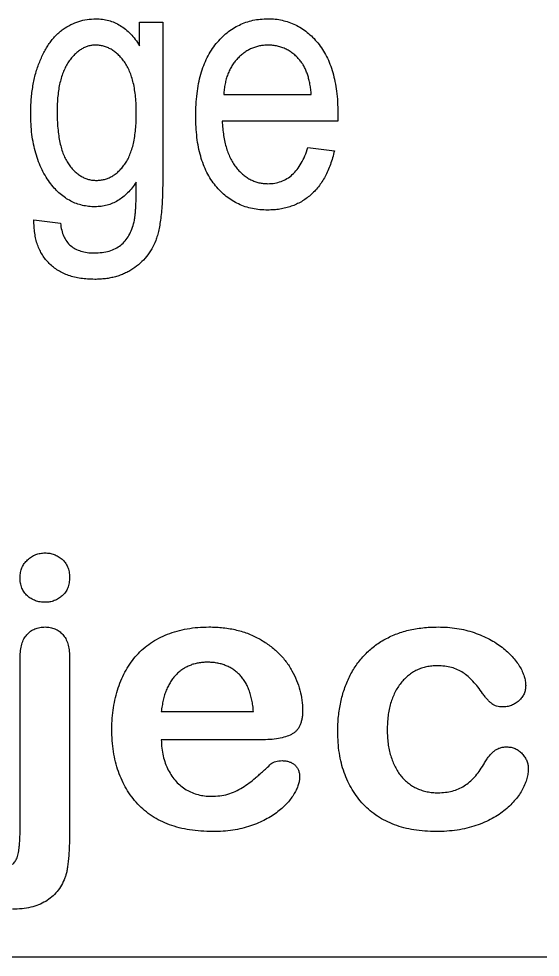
# Model space of a CAD drawing. Header units: millimetres. Extents: x 0 to 90, y 0 to 50.
# Drawn here: x 53.59 to 58.34, y 22.68 to 31.22 of the extents above; entities that cross this region are included whole.
import ezdxf

# ---------------------------------------------------------------- set-up
doc = ezdxf.new("R2010")
doc.units = ezdxf.units.MM

msp = doc.modelspace()

# ---------------------------------------------------------------- linework, layer by layer
at = {"color": 7, "linetype": 'Continuous', "lineweight": 25}
for p, q in [((54.6935, 30.9718), (54.6935, 31.1866)), ((54.6935, 31.1866), (54.9037, 31.1866)), ((54.9037, 31.1866), (54.9037, 29.7471)), ((55.4586, 30.5262), (56.2545, 30.5262)), ((56.4961, 30.3601), (56.4947, 30.286)), ((56.4947, 30.286), (55.444, 30.286)), ((56.2245, 30.0459), (56.4647, 30.0158)), ((53.7329, 29.3854), (53.9731, 29.3554)), ((53.6064, 23.8345), (53.6064, 25.4036)), ((54.0558, 25.4101), (54.0558, 23.829)), ((54.8905, 24.911), (55.7287, 24.911)), ((55.795, 24.6541), (54.8905, 24.6541)), ((88, 22.6759), (2, 22.6759))]:
    msp.add_line(p, q, dxfattribs=at)
for points, knots in [([(53.7029, 30.355), (53.7038, 30.3985), (53.7056, 30.483), (53.7215, 30.6054), (53.7463, 30.7197), (53.7765, 30.8084), (53.8049, 30.8742), (53.8277, 30.9197), (53.8524, 30.9616), (53.8778, 31.0008), (53.9058, 31.0359), (53.9348, 31.0682), (53.9659, 31.0967), (54.0087, 31.1304), (54.066, 31.1645), (54.1389, 31.1954), (54.2165, 31.2129), (54.2694, 31.2154), (54.2963, 31.2166)], [0, 0, 0, 0, 0.111723, 0.216967, 0.316536, 0.411523, 0.457028, 0.500668, 0.54206, 0.582044, 0.620363, 0.657316, 0.693405, 0.72859, 0.797045, 0.864014, 0.931134, 1, 1, 1, 1]), ([(54.2963, 31.2166), (54.316, 31.216), (54.3551, 31.2146), (54.4121, 31.2025), (54.4664, 31.183), (54.5178, 31.156), (54.5667, 31.1213), (54.6126, 31.0788), (54.6556, 31.0287), (54.6806, 30.9911), (54.6935, 30.9718)], [0, 0, 0, 0, 0.121205, 0.239819, 0.356123, 0.474207, 0.595404, 0.723139, 0.857256, 1, 1, 1, 1]), ([(55.2039, 30.332), (55.2043, 30.3669), (55.2052, 30.4347), (55.2144, 30.5333), (55.2287, 30.6255), (55.2486, 30.7113), (55.275, 30.7905), (55.3068, 30.8635), (55.3445, 30.9303), (55.388, 30.9903), (55.4365, 31.0432), (55.4877, 31.0895), (55.5421, 31.1291), (55.5999, 31.1608), (55.6607, 31.1862), (55.7246, 31.2039), (55.7917, 31.2143), (55.8374, 31.2158), (55.8605, 31.2166)], [0, 0, 0, 0, 0.084514, 0.164397, 0.239575, 0.310424, 0.377514, 0.441638, 0.503055, 0.562996, 0.620921, 0.676452, 0.730182, 0.783428, 0.835913, 0.88941, 0.943848, 1, 1, 1, 1]), ([(55.8605, 31.2166), (55.8828, 31.216), (55.9266, 31.2149), (55.9908, 31.2043), (56.0521, 31.1868), (56.1108, 31.1628), (56.1665, 31.1317), (56.2187, 31.0931), (56.2687, 31.0484), (56.3156, 30.9968), (56.3583, 30.9386), (56.3956, 30.8741), (56.4263, 30.803), (56.4523, 30.7264), (56.4715, 30.6434), (56.4863, 30.5545), (56.4945, 30.4593), (56.4956, 30.3938), (56.4961, 30.3601)], [0, 0, 0, 0, 0.05571, 0.109694, 0.162658, 0.215196, 0.268175, 0.32202, 0.377796, 0.436048, 0.496318, 0.558287, 0.622502, 0.689912, 0.760814, 0.835862, 0.91572, 1, 1, 1, 1]), ([(54.2911, 30.9765), (54.2797, 30.976), (54.257, 30.9751), (54.2236, 30.9679), (54.1916, 30.9553), (54.1601, 30.9389), (54.1302, 30.9169), (54.101, 30.8906), (54.0733, 30.8592), (54.0465, 30.8238), (54.0222, 30.7832), (54.0006, 30.7382), (53.9827, 30.6884), (53.9686, 30.634), (53.9565, 30.575), (53.9492, 30.5113), (53.9435, 30.4431), (53.9432, 30.3961), (53.9431, 30.3719)], [0, 0, 0, 0, 0.044567, 0.0881704, 0.132512, 0.178014, 0.2260193, 0.2769057, 0.3308255, 0.3886881, 0.4498998, 0.5147374, 0.58275, 0.6558827, 0.7335254, 0.8170048, 0.905575, 1, 1, 1, 1]), ([(54.6635, 30.3597), (54.6631, 30.3848), (54.6622, 30.4337), (54.6581, 30.5044), (54.6486, 30.57), (54.6377, 30.6309), (54.6217, 30.6865), (54.604, 30.7377), (54.5812, 30.7832), (54.5558, 30.8238), (54.5281, 30.8596), (54.4985, 30.8905), (54.4679, 30.9173), (54.4355, 30.9391), (54.4012, 30.9555), (54.3659, 30.968), (54.3289, 30.9751), (54.3038, 30.976), (54.2911, 30.9765)], [0, 0, 0, 0, 0.09427, 0.182852, 0.264972, 0.342462, 0.414183, 0.481397, 0.544747, 0.604188, 0.660507, 0.713915, 0.764136, 0.812677, 0.859538, 0.906003, 0.952496, 1, 1, 1, 1]), ([(55.8615, 30.9765), (55.8482, 30.9761), (55.8219, 30.9754), (55.7833, 30.9699), (55.7464, 30.9595), (55.7105, 30.9468), (55.6768, 30.9289), (55.644, 30.9084), (55.6131, 30.8832), (55.5836, 30.8548), (55.5565, 30.8232), (55.5329, 30.7884), (55.5123, 30.7514), (55.4947, 30.7116), (55.4808, 30.669), (55.4702, 30.6236), (55.4618, 30.5758), (55.4597, 30.5429), (55.4586, 30.5262)], [0, 0, 0, 0, 0.059496, 0.117439, 0.173917, 0.230546, 0.287144, 0.344361, 0.403544, 0.464857, 0.527346, 0.58921, 0.652435, 0.71661, 0.783604, 0.852624, 0.924924, 1, 1, 1, 1]), ([(56.1579, 30.8301), (56.1481, 30.8417), (56.1289, 30.8645), (56.097, 30.8948), (56.0623, 30.9197), (56.0262, 30.9407), (55.9878, 30.9565), (55.9476, 30.9686), (55.9052, 30.975), (55.8762, 30.976), (55.8615, 30.9765)], [0, 0, 0, 0, 0.132804, 0.260544, 0.383948, 0.505265, 0.625434, 0.746635, 0.871231, 1, 1, 1, 1]), ([(56.2545, 30.5262), (56.253, 30.5426), (56.25, 30.5745), (56.2428, 30.6206), (56.2343, 30.6637), (56.2227, 30.7034), (56.21, 30.7399), (56.1946, 30.773), (56.1781, 30.8034), (56.1646, 30.8214), (56.1579, 30.8301)], [0, 0, 0, 0, 0.153117, 0.296903, 0.433148, 0.55985, 0.680043, 0.79167, 0.898167, 1, 1, 1, 1]), ([(53.8863, 29.7133), (53.8715, 29.7338), (53.8415, 29.7751), (53.8048, 29.8434), (53.7732, 29.9164), (53.7475, 29.9945), (53.7274, 30.0774), (53.7129, 30.1654), (53.7045, 30.2585), (53.7034, 30.3223), (53.7029, 30.355)], [0, 0, 0, 0, 0.111659, 0.225063, 0.341653, 0.462394, 0.587488, 0.718364, 0.855637, 1, 1, 1, 1]), ([(53.9431, 30.3719), (53.9432, 30.3456), (53.9435, 30.2948), (53.9491, 30.2215), (53.9566, 30.1535), (53.9678, 30.0909), (53.9822, 30.0339), (54, 29.9824), (54.0209, 29.9362), (54.0455, 29.8956), (54.0724, 29.8605), (54.1004, 29.8294), (54.1308, 29.8043), (54.1619, 29.7825), (54.1948, 29.7662), (54.2291, 29.7542), (54.265, 29.747), (54.2895, 29.7461), (54.3019, 29.7457)], [0, 0, 0, 0, 0.098168, 0.189537, 0.274832, 0.353791, 0.426768, 0.494209, 0.557213, 0.615929, 0.670965, 0.722647, 0.77157, 0.81824, 0.863964, 0.908493, 0.953752, 1, 1, 1, 1]), ([(54.3019, 29.7457), (54.3143, 29.7461), (54.3388, 29.747), (54.3745, 29.7543), (54.4089, 29.7657), (54.4419, 29.7817), (54.4735, 29.8026), (54.5037, 29.828), (54.5317, 29.8586), (54.5592, 29.8927), (54.5843, 29.9323), (54.605, 29.9778), (54.6235, 30.0282), (54.6384, 30.0841), (54.6493, 30.1455), (54.6579, 30.212), (54.6623, 30.2841), (54.6631, 30.3339), (54.6635, 30.3597)], [0, 0, 0, 0, 0.046801, 0.092602, 0.137474, 0.183485, 0.230876, 0.280385, 0.332252, 0.387377, 0.446101, 0.508786, 0.57612, 0.648977, 0.727137, 0.811764, 0.902417, 1, 1, 1, 1]), ([(55.8582, 29.4755), (55.8344, 29.4761), (55.7876, 29.4772), (55.7192, 29.4879), (55.6543, 29.5049), (55.5931, 29.5299), (55.5352, 29.5608), (55.4806, 29.5987), (55.4301, 29.644), (55.383, 29.6957), (55.3407, 29.754), (55.3042, 29.8188), (55.2725, 29.8893), (55.2474, 29.9663), (55.2278, 30.0491), (55.2139, 30.138), (55.2054, 30.233), (55.2044, 30.2984), (55.2039, 30.332)], [0, 0, 0, 0, 0.058734, 0.115345, 0.170494, 0.224181, 0.278063, 0.332137, 0.387914, 0.445297, 0.504439, 0.565292, 0.628705, 0.694986, 0.764829, 0.838697, 0.916978, 1, 1, 1, 1]), ([(55.444, 30.286), (55.4455, 30.2632), (55.4483, 30.2187), (55.457, 30.1544), (55.4677, 30.0943), (55.4831, 30.0388), (55.5006, 29.9873), (55.5218, 29.9402), (55.546, 29.8973), (55.574, 29.8592), (55.6039, 29.8253), (55.6358, 29.7961), (55.6694, 29.7715), (55.7043, 29.7512), (55.7407, 29.735), (55.7789, 29.7238), (55.8187, 29.7171), (55.8458, 29.7161), (55.8596, 29.7157)], [0, 0, 0, 0, 0.0876154, 0.1703022, 0.2482334, 0.3213962, 0.390473, 0.4560938, 0.5188127, 0.5787792, 0.6364257, 0.6914924, 0.7441559, 0.7953715, 0.8457411, 0.8962952, 0.947255, 1, 1, 1, 1]), ([(56.4647, 30.0158), (56.4595, 29.9942), (56.4494, 29.9517), (56.4295, 29.8909), (56.4072, 29.8338), (56.3813, 29.7812), (56.3525, 29.7326), (56.3212, 29.6878), (56.2863, 29.6472), (56.2483, 29.6112), (56.2078, 29.5791), (56.1648, 29.5512), (56.1194, 29.5277), (56.0715, 29.509), (56.0217, 29.4939), (55.9693, 29.483), (55.9145, 29.4771), (55.8771, 29.476), (55.8582, 29.4755)], [0, 0, 0, 0, 0.075174, 0.14731, 0.216045, 0.281929, 0.345137, 0.40652, 0.466426, 0.525438, 0.583328, 0.640593, 0.698215, 0.755575, 0.814041, 0.873896, 0.936055, 1, 1, 1, 1]), ([(55.8596, 29.7157), (55.8807, 29.7166), (55.9218, 29.7184), (55.9809, 29.7344), (56.035, 29.7607), (56.084, 29.7975), (56.1275, 29.8448), (56.1654, 29.9026), (56.199, 29.9701), (56.2158, 30.0198), (56.2245, 30.0459)], [0, 0, 0, 0, 0.118665, 0.231916, 0.342835, 0.456337, 0.575618, 0.704131, 0.845043, 1, 1, 1, 1]), ([(54.9037, 29.7471), (54.9035, 29.7161), (54.9032, 29.6565), (54.9005, 29.5707), (54.8953, 29.4918), (54.8884, 29.4198), (54.8796, 29.3547), (54.8692, 29.2964), (54.856, 29.245), (54.8364, 29.1863), (54.8056, 29.1209), (54.7582, 29.051), (54.7001, 28.99), (54.6445, 28.9464), (54.5953, 28.9174), (54.5565, 28.8979), (54.5159, 28.8815), (54.4731, 28.8685), (54.4289, 28.8574), (54.3824, 28.8509), (54.3344, 28.8457), (54.3016, 28.8453), (54.285, 28.8451)], [0, 0, 0, 0, 0.0739033, 0.1422411, 0.2050779, 0.2624559, 0.3148173, 0.3618872, 0.40389, 0.4413044, 0.5094216, 0.5757779, 0.6420459, 0.7096098, 0.7439185, 0.7781358, 0.8131359, 0.8483147, 0.8847959, 0.9217984, 0.9604218, 1, 1, 1, 1]), ([(54.6635, 29.7297), (54.651, 29.7121), (54.6268, 29.6779), (54.5858, 29.6321), (54.5423, 29.5934), (54.4969, 29.5609), (54.4482, 29.5364), (54.3974, 29.5183), (54.3437, 29.5079), (54.3072, 29.5063), (54.2888, 29.5055)], [0, 0, 0, 0, 0.141924, 0.275925, 0.402666, 0.524492, 0.642235, 0.759977, 0.878369, 1, 1, 1, 1]), ([(54.6434, 29.3686), (54.645, 29.3767), (54.6487, 29.3948), (54.6527, 29.4252), (54.6558, 29.4616), (54.6586, 29.5038), (54.661, 29.5519), (54.6622, 29.606), (54.6632, 29.6659), (54.6634, 29.7078), (54.6635, 29.7297)], [0, 0, 0, 0, 0.068568, 0.153538, 0.253655, 0.370454, 0.503984, 0.652946, 0.818712, 1, 1, 1, 1]), ([(54.2888, 29.5055), (54.269, 29.5061), (54.23, 29.5073), (54.173, 29.5177), (54.1181, 29.5332), (54.0663, 29.5567), (54.017, 29.586), (53.9704, 29.6221), (53.9259, 29.6643), (53.8997, 29.6967), (53.8863, 29.7133)], [0, 0, 0, 0, 0.125872, 0.248366, 0.368938, 0.48905, 0.609819, 0.734308, 0.864113, 1, 1, 1, 1]), ([(54.285, 28.8451), (54.2633, 28.8456), (54.2211, 28.8465), (54.1595, 28.853), (54.102, 28.8642), (54.048, 28.8796), (53.998, 28.8997), (53.9522, 28.925), (53.9098, 28.9539), (53.8716, 28.9874), (53.8377, 29.025), (53.8085, 29.0665), (53.784, 29.1114), (53.7643, 29.1595), (53.7491, 29.2111), (53.7392, 29.2661), (53.7326, 29.3246), (53.7328, 29.3648), (53.7329, 29.3854)], [0, 0, 0, 0, 0.074023, 0.143609, 0.210304, 0.273466, 0.334344, 0.39317, 0.451333, 0.508658, 0.565938, 0.623228, 0.680865, 0.739571, 0.800029, 0.863387, 0.929742, 1, 1, 1, 1]), ([(53.9731, 29.3554), (53.9763, 29.334), (53.9825, 29.2933), (54.0017, 29.237), (54.0293, 29.1894), (54.0646, 29.1502), (54.1086, 29.1207), (54.1599, 29.1002), (54.2184, 29.0873), (54.2599, 29.086), (54.2817, 29.0852)], [0, 0, 0, 0, 0.141291, 0.268933, 0.386172, 0.498275, 0.610788, 0.729002, 0.857674, 1, 1, 1, 1]), ([(54.2817, 29.0852), (54.3055, 29.0862), (54.3511, 29.0879), (54.4159, 29.1008), (54.473, 29.1234), (54.5226, 29.155), (54.5646, 29.1958), (54.599, 29.2453), (54.6262, 29.3036), (54.6375, 29.3463), (54.6434, 29.3686)], [0, 0, 0, 0, 0.14184, 0.271131, 0.391476, 0.505384, 0.619307, 0.737621, 0.863008, 1, 1, 1, 1]), ([(53.6064, 26.1319), (53.6073, 26.1476), (53.609, 26.1779), (53.6218, 26.2214), (53.644, 26.26), (53.6737, 26.2936), (53.709, 26.3206), (53.7476, 26.3415), (53.7898, 26.3533), (53.8188, 26.3549), (53.8336, 26.3556)], [0, 0, 0, 0, 0.132176, 0.256157, 0.379685, 0.505977, 0.633027, 0.754521, 0.874998, 1, 1, 1, 1]), ([(53.8336, 26.3556), (53.8479, 26.355), (53.8759, 26.3538), (53.9166, 26.3427), (53.9545, 26.3245), (53.989, 26.2993), (54.0196, 26.2679), (54.0404, 26.228), (54.0542, 26.1822), (54.0553, 26.1493), (54.0558, 26.1319)], [0, 0, 0, 0, 0.120892, 0.23676, 0.354682, 0.475465, 0.597811, 0.722136, 0.853562, 1, 1, 1, 1]), ([(53.8336, 25.9062), (53.8185, 25.9068), (53.789, 25.9079), (53.7464, 25.9195), (53.7074, 25.9383), (53.672, 25.9637), (53.6425, 25.9966), (53.6209, 26.0363), (53.6083, 26.0823), (53.607, 26.115), (53.6064, 26.1319)], [0, 0, 0, 0, 0.125775, 0.245412, 0.364439, 0.48511, 0.606487, 0.728692, 0.858836, 1, 1, 1, 1]), ([(54.0558, 26.1319), (54.0552, 26.1151), (54.0539, 26.0828), (54.041, 26.0374), (54.0203, 25.9974), (53.9906, 25.965), (53.9562, 25.939), (53.9181, 25.92), (53.877, 25.9078), (53.8482, 25.9067), (53.8336, 25.9062)], [0, 0, 0, 0, 0.1417478, 0.2723686, 0.3956289, 0.5187191, 0.6407995, 0.7577003, 0.8766749, 1, 1, 1, 1]), ([(53.6064, 25.4036), (53.6071, 25.4252), (53.6084, 25.4659), (53.6197, 25.5231), (53.6392, 25.5718), (53.6668, 25.6119), (53.701, 25.6431), (53.7408, 25.6655), (53.7858, 25.679), (53.8173, 25.6806), (53.8336, 25.6815)], [0, 0, 0, 0, 0.159658, 0.300897, 0.427753, 0.544943, 0.656871, 0.767496, 0.879663, 1, 1, 1, 1]), ([(53.8336, 25.6815), (53.8494, 25.6808), (53.8802, 25.6796), (53.9236, 25.6659), (53.9623, 25.6444), (53.9959, 25.6143), (54.0234, 25.5756), (54.0425, 25.5277), (54.0537, 25.4716), (54.0551, 25.4314), (54.0558, 25.4101)], [0, 0, 0, 0, 0.1192525, 0.231613, 0.3402719, 0.4521764, 0.5700271, 0.6958517, 0.8391444, 1, 1, 1, 1]), ([(54.4411, 24.752), (54.4417, 24.7851), (54.4429, 24.8504), (54.4544, 24.9465), (54.4723, 25.0389), (54.4971, 25.1276), (54.5297, 25.2109), (54.5683, 25.289), (54.6143, 25.3604), (54.6664, 25.4262), (54.7261, 25.4847), (54.7929, 25.5363), (54.8669, 25.5804), (54.9477, 25.6171), (55.0344, 25.6462), (55.1266, 25.6664), (55.2236, 25.6795), (55.2899, 25.6808), (55.3239, 25.6815)], [0, 0, 0, 0, 0.068469, 0.134913, 0.199707, 0.262937, 0.324868, 0.38437, 0.442656, 0.50019, 0.557374, 0.615024, 0.674233, 0.73501, 0.798068, 0.862878, 0.929791, 1, 1, 1, 1]), ([(55.3239, 25.6815), (55.3462, 25.6813), (55.3898, 25.6809), (55.4539, 25.6749), (55.5157, 25.6666), (55.5753, 25.6549), (55.6321, 25.6385), (55.6867, 25.6195), (55.7389, 25.597), (55.7884, 25.5707), (55.8356, 25.5425), (55.8791, 25.5109), (55.9205, 25.4787), (55.9583, 25.4436), (55.9935, 25.4068), (56.025, 25.3674), (56.054, 25.3266), (56.0873, 25.2697), (56.1222, 25.1966), (56.1534, 25.1069), (56.1722, 25.0158), (56.1745, 24.9545), (56.1757, 24.924)], [0, 0, 0, 0, 0.052442, 0.102694, 0.151642, 0.199496, 0.245793, 0.290925, 0.335596, 0.379678, 0.423013, 0.465127, 0.506375, 0.546549, 0.586704, 0.626228, 0.665272, 0.704687, 0.781563, 0.855737, 0.928099, 1, 1, 1, 1]), ([(56.4957, 24.7304), (56.496, 24.7535), (56.4965, 24.7992), (56.5015, 24.8667), (56.5102, 24.9321), (56.5215, 24.9955), (56.5368, 25.0567), (56.5547, 25.1161), (56.5763, 25.1734), (56.6015, 25.2284), (56.6291, 25.2813), (56.6613, 25.3304), (56.6949, 25.3775), (56.7332, 25.4203), (56.773, 25.4615), (56.817, 25.4983), (56.8633, 25.5329), (56.913, 25.5639), (56.9657, 25.5914), (57.021, 25.6155), (57.0788, 25.6362), (57.1394, 25.6526), (57.2025, 25.6658), (57.2684, 25.6746), (57.3369, 25.6803), (57.3834, 25.6811), (57.4072, 25.6815)], [0, 0, 0, 0, 0.046431, 0.091967, 0.136068, 0.179152, 0.221413, 0.262912, 0.303896, 0.344541, 0.38457, 0.423759, 0.462513, 0.500897, 0.539192, 0.577611, 0.616094, 0.655387, 0.695259, 0.73563, 0.776698, 0.818562, 0.861839, 0.906318, 0.952215, 1, 1, 1, 1]), ([(57.4072, 25.6815), (57.4365, 25.681), (57.4941, 25.6801), (57.5784, 25.6695), (57.6592, 25.6538), (57.7357, 25.631), (57.8077, 25.6037), (57.8741, 25.5719), (57.9352, 25.537), (57.9899, 25.4976), (58.0388, 25.4561), (58.0826, 25.4136), (58.1191, 25.3687), (58.1499, 25.3233), (58.1738, 25.2777), (58.1918, 25.2337), (58.2025, 25.1907), (58.204, 25.1625), (58.2048, 25.1487)], [0, 0, 0, 0, 0.084127, 0.165412, 0.243805, 0.320426, 0.394485, 0.464756, 0.531917, 0.596312, 0.658013, 0.716107, 0.771411, 0.824045, 0.873475, 0.918975, 0.96046, 1, 1, 1, 1]), ([(55.3089, 25.3604), (55.2948, 25.36), (55.2673, 25.3591), (55.2267, 25.3542), (55.1883, 25.3452), (55.1517, 25.3324), (55.117, 25.3164), (55.0842, 25.2967), (55.0534, 25.2735), (55.0248, 25.2467), (54.9981, 25.2167), (54.9745, 25.1829), (54.954, 25.1458), (54.9352, 25.1057), (54.9197, 25.0619), (54.9074, 25.0145), (54.8973, 24.9639), (54.8928, 24.9289), (54.8905, 24.911)], [0, 0, 0, 0, 0.061812, 0.121071, 0.179194, 0.235215, 0.29112, 0.346836, 0.402992, 0.460201, 0.519044, 0.579199, 0.64074, 0.705526, 0.773411, 0.844905, 0.920584, 1, 1, 1, 1]), ([(55.7287, 24.911), (55.7272, 24.9292), (55.7242, 24.9648), (55.7148, 25.0159), (55.7037, 25.0637), (55.6889, 25.1078), (55.6715, 25.1483), (55.6513, 25.1856), (55.6278, 25.219), (55.6015, 25.2489), (55.5726, 25.2751), (55.5417, 25.2983), (55.5082, 25.3176), (55.4723, 25.3329), (55.4347, 25.3458), (55.3946, 25.3539), (55.3525, 25.3599), (55.3236, 25.3602), (55.3089, 25.3604)], [0, 0, 0, 0, 0.0796658, 0.1549847, 0.2260631, 0.2927503, 0.3569159, 0.4174472, 0.476961, 0.5341503, 0.5902567, 0.6463962, 0.7017769, 0.7581138, 0.8156028, 0.8743655, 0.9359706, 1, 1, 1, 1]), ([(57.4007, 25.3283), (57.3839, 25.3279), (57.3511, 25.327), (57.3033, 25.3192), (57.258, 25.3072), (57.2152, 25.2901), (57.1748, 25.2678), (57.1369, 25.2405), (57.1018, 25.2081), (57.069, 25.1716), (57.0403, 25.1303), (57.0143, 25.086), (56.9929, 25.0376), (56.9752, 24.9856), (56.9618, 24.93), (56.9525, 24.8708), (56.9462, 24.8081), (56.9455, 24.765), (56.9452, 24.7429)], [0, 0, 0, 0, 0.060212, 0.11805, 0.173484, 0.228538, 0.283444, 0.339021, 0.39606, 0.45484, 0.515242, 0.576407, 0.639666, 0.705085, 0.773784, 0.845066, 0.920583, 1, 1, 1, 1]), ([(57.812, 25.0765), (57.7982, 25.0965), (57.7715, 25.1351), (57.7271, 25.1861), (57.6824, 25.2298), (57.6361, 25.266), (57.5856, 25.2946), (57.5294, 25.3147), (57.4668, 25.3261), (57.4233, 25.3276), (57.4007, 25.3283)], [0, 0, 0, 0, 0.144066, 0.27752, 0.400123, 0.513858, 0.625185, 0.742068, 0.866029, 1, 1, 1, 1]), ([(58.2048, 25.1487), (58.204, 25.1356), (58.2025, 25.1098), (58.1905, 25.0727), (58.1703, 25.0391), (58.1434, 25.0092), (58.1108, 24.9849), (58.0747, 24.9662), (58.0348, 24.9555), (58.0072, 24.9543), (57.9931, 24.9536)], [0, 0, 0, 0, 0.123004, 0.241577, 0.36184, 0.488472, 0.616168, 0.741049, 0.867768, 1, 1, 1, 1]), ([(57.9931, 24.9536), (57.9839, 24.954), (57.9661, 24.9547), (57.9405, 24.9605), (57.9173, 24.9692), (57.8964, 24.9826), (57.8763, 24.9998), (57.8562, 25.0217), (57.8338, 25.0472), (57.8195, 25.0664), (57.812, 25.0765)], [0, 0, 0, 0, 0.1208344, 0.2330145, 0.3412518, 0.4446106, 0.556555, 0.6867426, 0.8343359, 1, 1, 1, 1]), ([(56.1757, 24.924), (56.1754, 24.9105), (56.1749, 24.8846), (56.1705, 24.8476), (56.1626, 24.8144), (56.1514, 24.7848), (56.1377, 24.7586), (56.1202, 24.7365), (56.0998, 24.718), (56.067, 24.6984), (56.0188, 24.6802), (55.953, 24.6649), (55.8773, 24.6555), (55.8234, 24.6546), (55.795, 24.6541)], [0, 0, 0, 0, 0.074988, 0.1430348, 0.2058629, 0.2632516, 0.3178899, 0.3686044, 0.4183905, 0.4694832, 0.5790883, 0.7018295, 0.8426277, 1, 1, 1, 1]), ([(55.358, 23.8194), (55.3221, 23.8202), (55.2519, 23.8217), (55.15, 23.8333), (55.0545, 23.8526), (54.9657, 23.8804), (54.883, 23.9152), (54.8071, 23.9587), (54.738, 24.0103), (54.6755, 24.0691), (54.6205, 24.1352), (54.5719, 24.2065), (54.5318, 24.284), (54.4985, 24.3668), (54.4725, 24.4551), (54.4541, 24.5492), (54.4429, 24.6487), (54.4417, 24.717), (54.4411, 24.752)], [0, 0, 0, 0, 0.072618, 0.141575, 0.206711, 0.268949, 0.329135, 0.387495, 0.445145, 0.502688, 0.560425, 0.618279, 0.676554, 0.736222, 0.798166, 0.862176, 0.929417, 1, 1, 1, 1]), ([(57.3901, 23.8194), (57.3555, 23.8202), (57.288, 23.8217), (57.1898, 23.8334), (57.0975, 23.8522), (57.0112, 23.8793), (56.9313, 23.9145), (56.8571, 23.957), (56.789, 24.0072), (56.7278, 24.0658), (56.6732, 24.1304), (56.6257, 24.2007), (56.5856, 24.2763), (56.5523, 24.3569), (56.5266, 24.4427), (56.5089, 24.534), (56.4975, 24.6304), (56.4963, 24.6966), (56.4957, 24.7304)], [0, 0, 0, 0, 0.071794, 0.139843, 0.204618, 0.266767, 0.326975, 0.385351, 0.443576, 0.501919, 0.56045, 0.618604, 0.677521, 0.737505, 0.799016, 0.862974, 0.929951, 1, 1, 1, 1]), ([(56.9452, 24.7429), (56.9456, 24.7222), (56.9463, 24.6813), (56.9524, 24.6212), (56.9625, 24.5636), (56.9763, 24.5086), (56.9943, 24.4572), (57.0155, 24.4092), (57.0404, 24.3653), (57.0691, 24.3253), (57.1015, 24.2899), (57.1369, 24.2588), (57.1758, 24.2324), (57.2172, 24.2103), (57.2617, 24.1932), (57.3084, 24.1813), (57.3571, 24.1741), (57.3903, 24.1731), (57.4072, 24.1726)], [0, 0, 0, 0, 0.07527, 0.148436, 0.218656, 0.287521, 0.353718, 0.416181, 0.477586, 0.536689, 0.594232, 0.65142, 0.707289, 0.764283, 0.821518, 0.87979, 0.938649, 1, 1, 1, 1]), ([(54.8905, 24.6541), (54.8914, 24.629), (54.8931, 24.5797), (54.9062, 24.5084), (54.9256, 24.4415), (54.9526, 24.3797), (54.9863, 24.3243), (55.0243, 24.2748), (55.0685, 24.2333), (55.1174, 24.1994), (55.1704, 24.1736), (55.226, 24.154), (55.2845, 24.143), (55.3244, 24.1413), (55.3445, 24.1405)], [0, 0, 0, 0, 0.098303, 0.192625, 0.282667, 0.370544, 0.455361, 0.535973, 0.614183, 0.691304, 0.767954, 0.844087, 0.921324, 1, 1, 1, 1]), ([(57.8205, 24.4279), (57.8275, 24.4401), (57.8411, 24.4636), (57.8636, 24.4956), (57.8868, 24.5235), (57.9109, 24.5476), (57.9372, 24.5672), (57.9664, 24.581), (57.9985, 24.5892), (58.0208, 24.59), (58.0322, 24.5904)], [0, 0, 0, 0, 0.149318, 0.288619, 0.416282, 0.535894, 0.650568, 0.762866, 0.878599, 1, 1, 1, 1]), ([(58.0322, 24.5904), (58.0457, 24.5896), (58.0721, 24.5881), (58.1101, 24.5764), (58.1439, 24.5555), (58.173, 24.5279), (58.1969, 24.4966), (58.2152, 24.4634), (58.2263, 24.4288), (58.2277, 24.4051), (58.2283, 24.3933)], [0, 0, 0, 0, 0.131441, 0.25813, 0.384301, 0.516169, 0.647945, 0.768637, 0.884989, 1, 1, 1, 1]), ([(55.3445, 24.1405), (55.371, 24.1415), (55.422, 24.1434), (55.4961, 24.1574), (55.565, 24.1834), (55.63, 24.2187), (55.6904, 24.2613), (55.7391, 24.2999), (55.778, 24.3343), (55.8108, 24.3645), (55.8482, 24.398), (55.8741, 24.4222), (55.8878, 24.4349)], [0, 0, 0, 0, 0.124791, 0.240422, 0.353898, 0.47028, 0.588131, 0.702001, 0.762879, 0.833187, 0.911872, 1, 1, 1, 1]), ([(55.8878, 24.4349), (55.8941, 24.4396), (55.9073, 24.4492), (55.9316, 24.4585), (55.9594, 24.4639), (55.9792, 24.4646), (55.9896, 24.465)], [0, 0, 0, 0, 0.217217, 0.45215, 0.71208, 1, 1, 1, 1]), ([(55.9896, 24.465), (56.001, 24.4646), (56.0228, 24.4639), (56.0536, 24.4558), (56.0814, 24.4441), (56.1051, 24.426), (56.125, 24.4042), (56.1388, 24.3774), (56.1476, 24.3469), (56.1483, 24.325), (56.1486, 24.3135)], [0, 0, 0, 0, 0.137808, 0.262809, 0.382244, 0.500683, 0.619518, 0.73615, 0.862192, 1, 1, 1, 1]), ([(57.4072, 24.1726), (57.4296, 24.1733), (57.473, 24.1748), (57.5357, 24.1866), (57.5934, 24.2059), (57.6461, 24.2343), (57.6949, 24.2706), (57.7405, 24.315), (57.7831, 24.3679), (57.8077, 24.4074), (57.8205, 24.4279)], [0, 0, 0, 0, 0.131502, 0.254084, 0.372115, 0.486499, 0.603468, 0.727478, 0.858439, 1, 1, 1, 1]), ([(58.2283, 24.3933), (58.2278, 24.3785), (58.2267, 24.348), (58.2158, 24.3019), (58.1995, 24.2542), (58.1772, 24.2055), (58.1479, 24.1565), (58.1114, 24.1089), (58.0685, 24.0621), (58.0191, 24.0166), (57.9628, 23.9737), (57.8992, 23.9356), (57.8285, 23.9021), (57.7516, 23.8727), (57.6688, 23.8484), (57.5805, 23.8315), (57.487, 23.8215), (57.4229, 23.8201), (57.3901, 23.8194)], [0, 0, 0, 0, 0.039672, 0.082017, 0.126679, 0.175181, 0.226013, 0.279627, 0.336294, 0.396775, 0.460014, 0.526196, 0.596004, 0.670178, 0.747467, 0.827649, 0.911788, 1, 1, 1, 1]), ([(56.1486, 24.3135), (56.148, 24.3024), (56.1466, 24.279), (56.1369, 24.2426), (56.121, 24.2039), (56.0994, 24.1631), (56.0721, 24.1209), (56.0374, 24.0799), (55.9972, 24.039), (55.9505, 23.9996), (55.898, 23.9619), (55.8388, 23.9276), (55.7728, 23.8975), (55.7013, 23.8696), (55.6236, 23.847), (55.54, 23.8312), (55.4509, 23.8208), (55.3895, 23.8199), (55.358, 23.8194)], [0, 0, 0, 0, 0.0328461, 0.0696294, 0.1107692, 0.1566593, 0.2064221, 0.2592195, 0.3156446, 0.376123, 0.4400759, 0.5071465, 0.5787673, 0.6547031, 0.734697, 0.8179988, 0.9067751, 1, 1, 1, 1]), ([(53.4504, 23.4984), (53.4647, 23.4991), (53.4918, 23.5003), (53.5283, 23.5149), (53.5574, 23.5387), (53.5733, 23.5664), (53.583, 23.5927), (53.5894, 23.6165), (53.5941, 23.6441), (53.5988, 23.675), (53.6022, 23.7099), (53.6046, 23.7482), (53.6061, 23.7902), (53.6063, 23.8193), (53.6064, 23.8345)], [0, 0, 0, 0, 0.102158, 0.192264, 0.276276, 0.36585, 0.416908, 0.476343, 0.541979, 0.616856, 0.699747, 0.791969, 0.891233, 1, 1, 1, 1]), ([(54.0558, 23.829), (54.0558, 23.802), (54.0557, 23.7509), (54.0537, 23.6779), (54.0503, 23.6129), (54.0454, 23.5555), (54.0392, 23.5058), (54.0333, 23.4633), (54.0249, 23.4283), (54.0178, 23.4077), (54.0147, 23.3986)], [0, 0, 0, 0, 0.186063, 0.353696, 0.504148, 0.636398, 0.751645, 0.849875, 0.933122, 1, 1, 1, 1]), ([(54.0147, 23.3986), (54.0047, 23.376), (53.9851, 23.3319), (53.9449, 23.2727), (53.8961, 23.2231), (53.8395, 23.1822), (53.7748, 23.1509), (53.7023, 23.1293), (53.6221, 23.1154), (53.566, 23.1139), (53.5366, 23.1131)], [0, 0, 0, 0, 0.124197, 0.242291, 0.357727, 0.472859, 0.591778, 0.717674, 0.852551, 1, 1, 1, 1])]:
    msp.add_open_spline(points, degree=3, knots=knots, dxfattribs=at)

doc.saveas('drawing.dxf')
